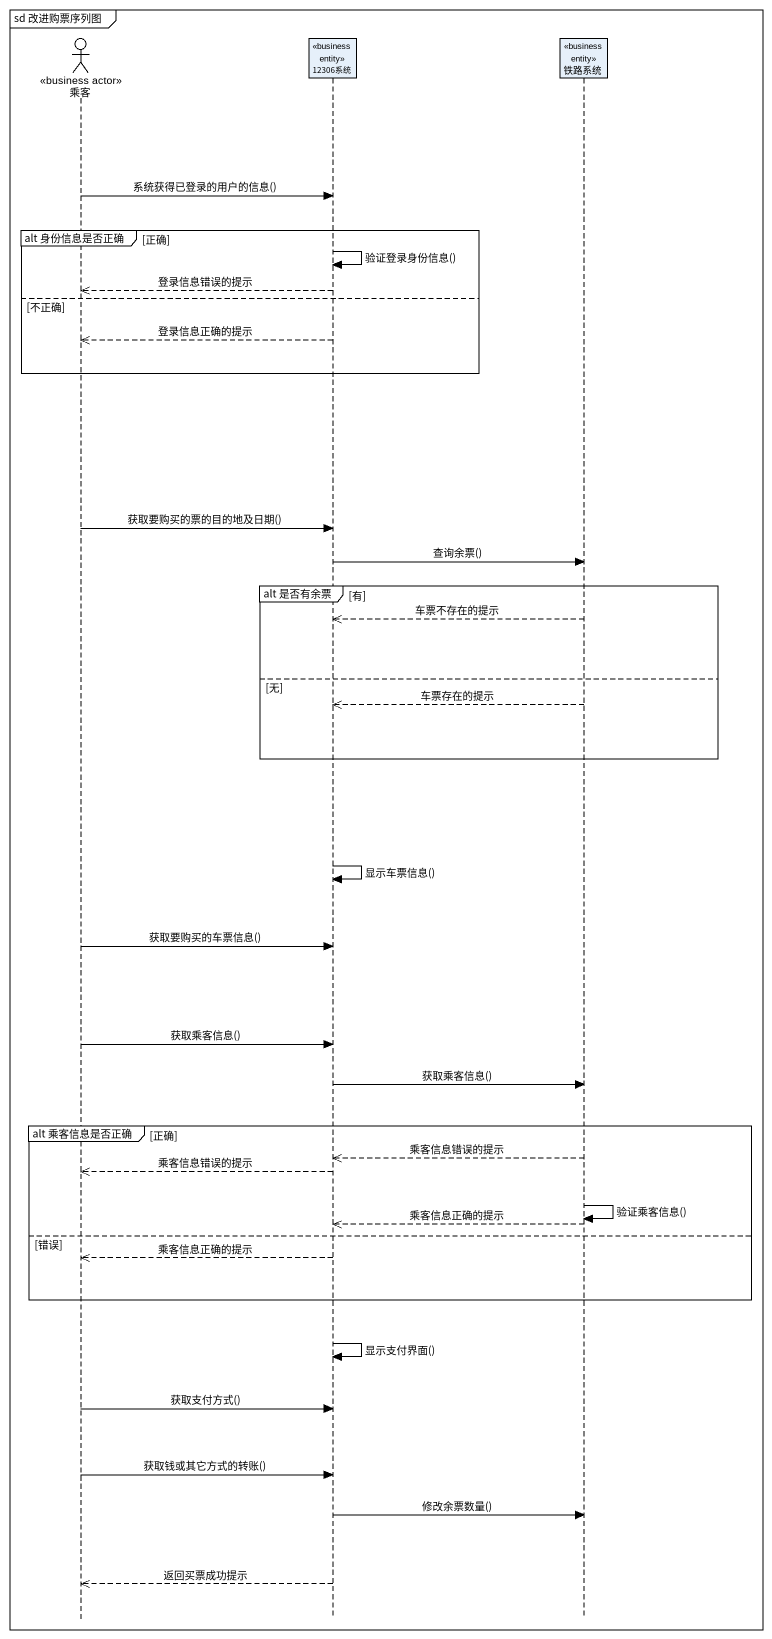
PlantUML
@startuml
mainframe sd 改进购票序列图
hide footbox
actor 乘客 <<business actor>>
participant "12306系统" as c12306系统 <<business entity>>
participant 铁路系统 <<business entity>>

乘客 -> c12306系统 : 系统获得已登录的用户的信息()
group alt 身份信息是否正确 [正确]
  c12306系统 -> c12306系统 : 验证登录身份信息()
  c12306系统 -->> 乘客 : 登录信息错误的提示
else 不正确
  c12306系统 -->> 乘客 : 登录信息正确的提示
end
乘客 -> c12306系统 : 获取要购买的票的目的地及日期()
c12306系统 -> 铁路系统 : 查询余票()
group alt 是否有余票 [有]
  铁路系统 -->> c12306系统 : 车票不存在的提示
else 无
  铁路系统 -->> c12306系统 : 车票存在的提示
end
c12306系统 -> c12306系统 : 显示车票信息()
乘客 -> c12306系统 : 获取要购买的车票信息()
乘客 -> c12306系统 : 获取乘客信息()
c12306系统 -> 铁路系统 : 获取乘客信息()
group alt 乘客信息是否正确 [正确]
  铁路系统 -->> c12306系统 : 乘客信息错误的提示
  c12306系统 -->> 乘客 : 乘客信息错误的提示
  铁路系统 -> 铁路系统 : 验证乘客信息()
  铁路系统 -->> c12306系统 : 乘客信息正确的提示
else 错误
  c12306系统 -->> 乘客 : 乘客信息正确的提示
end
c12306系统 -> c12306系统 : 显示支付界面()
乘客 -> c12306系统 : 获取支付方式()
乘客 -> c12306系统 : 获取钱或其它方式的转账()
c12306系统 -> 铁路系统 : 修改余票数量()
c12306系统 -->> 乘客 : 返回买票成功提示
@enduml
